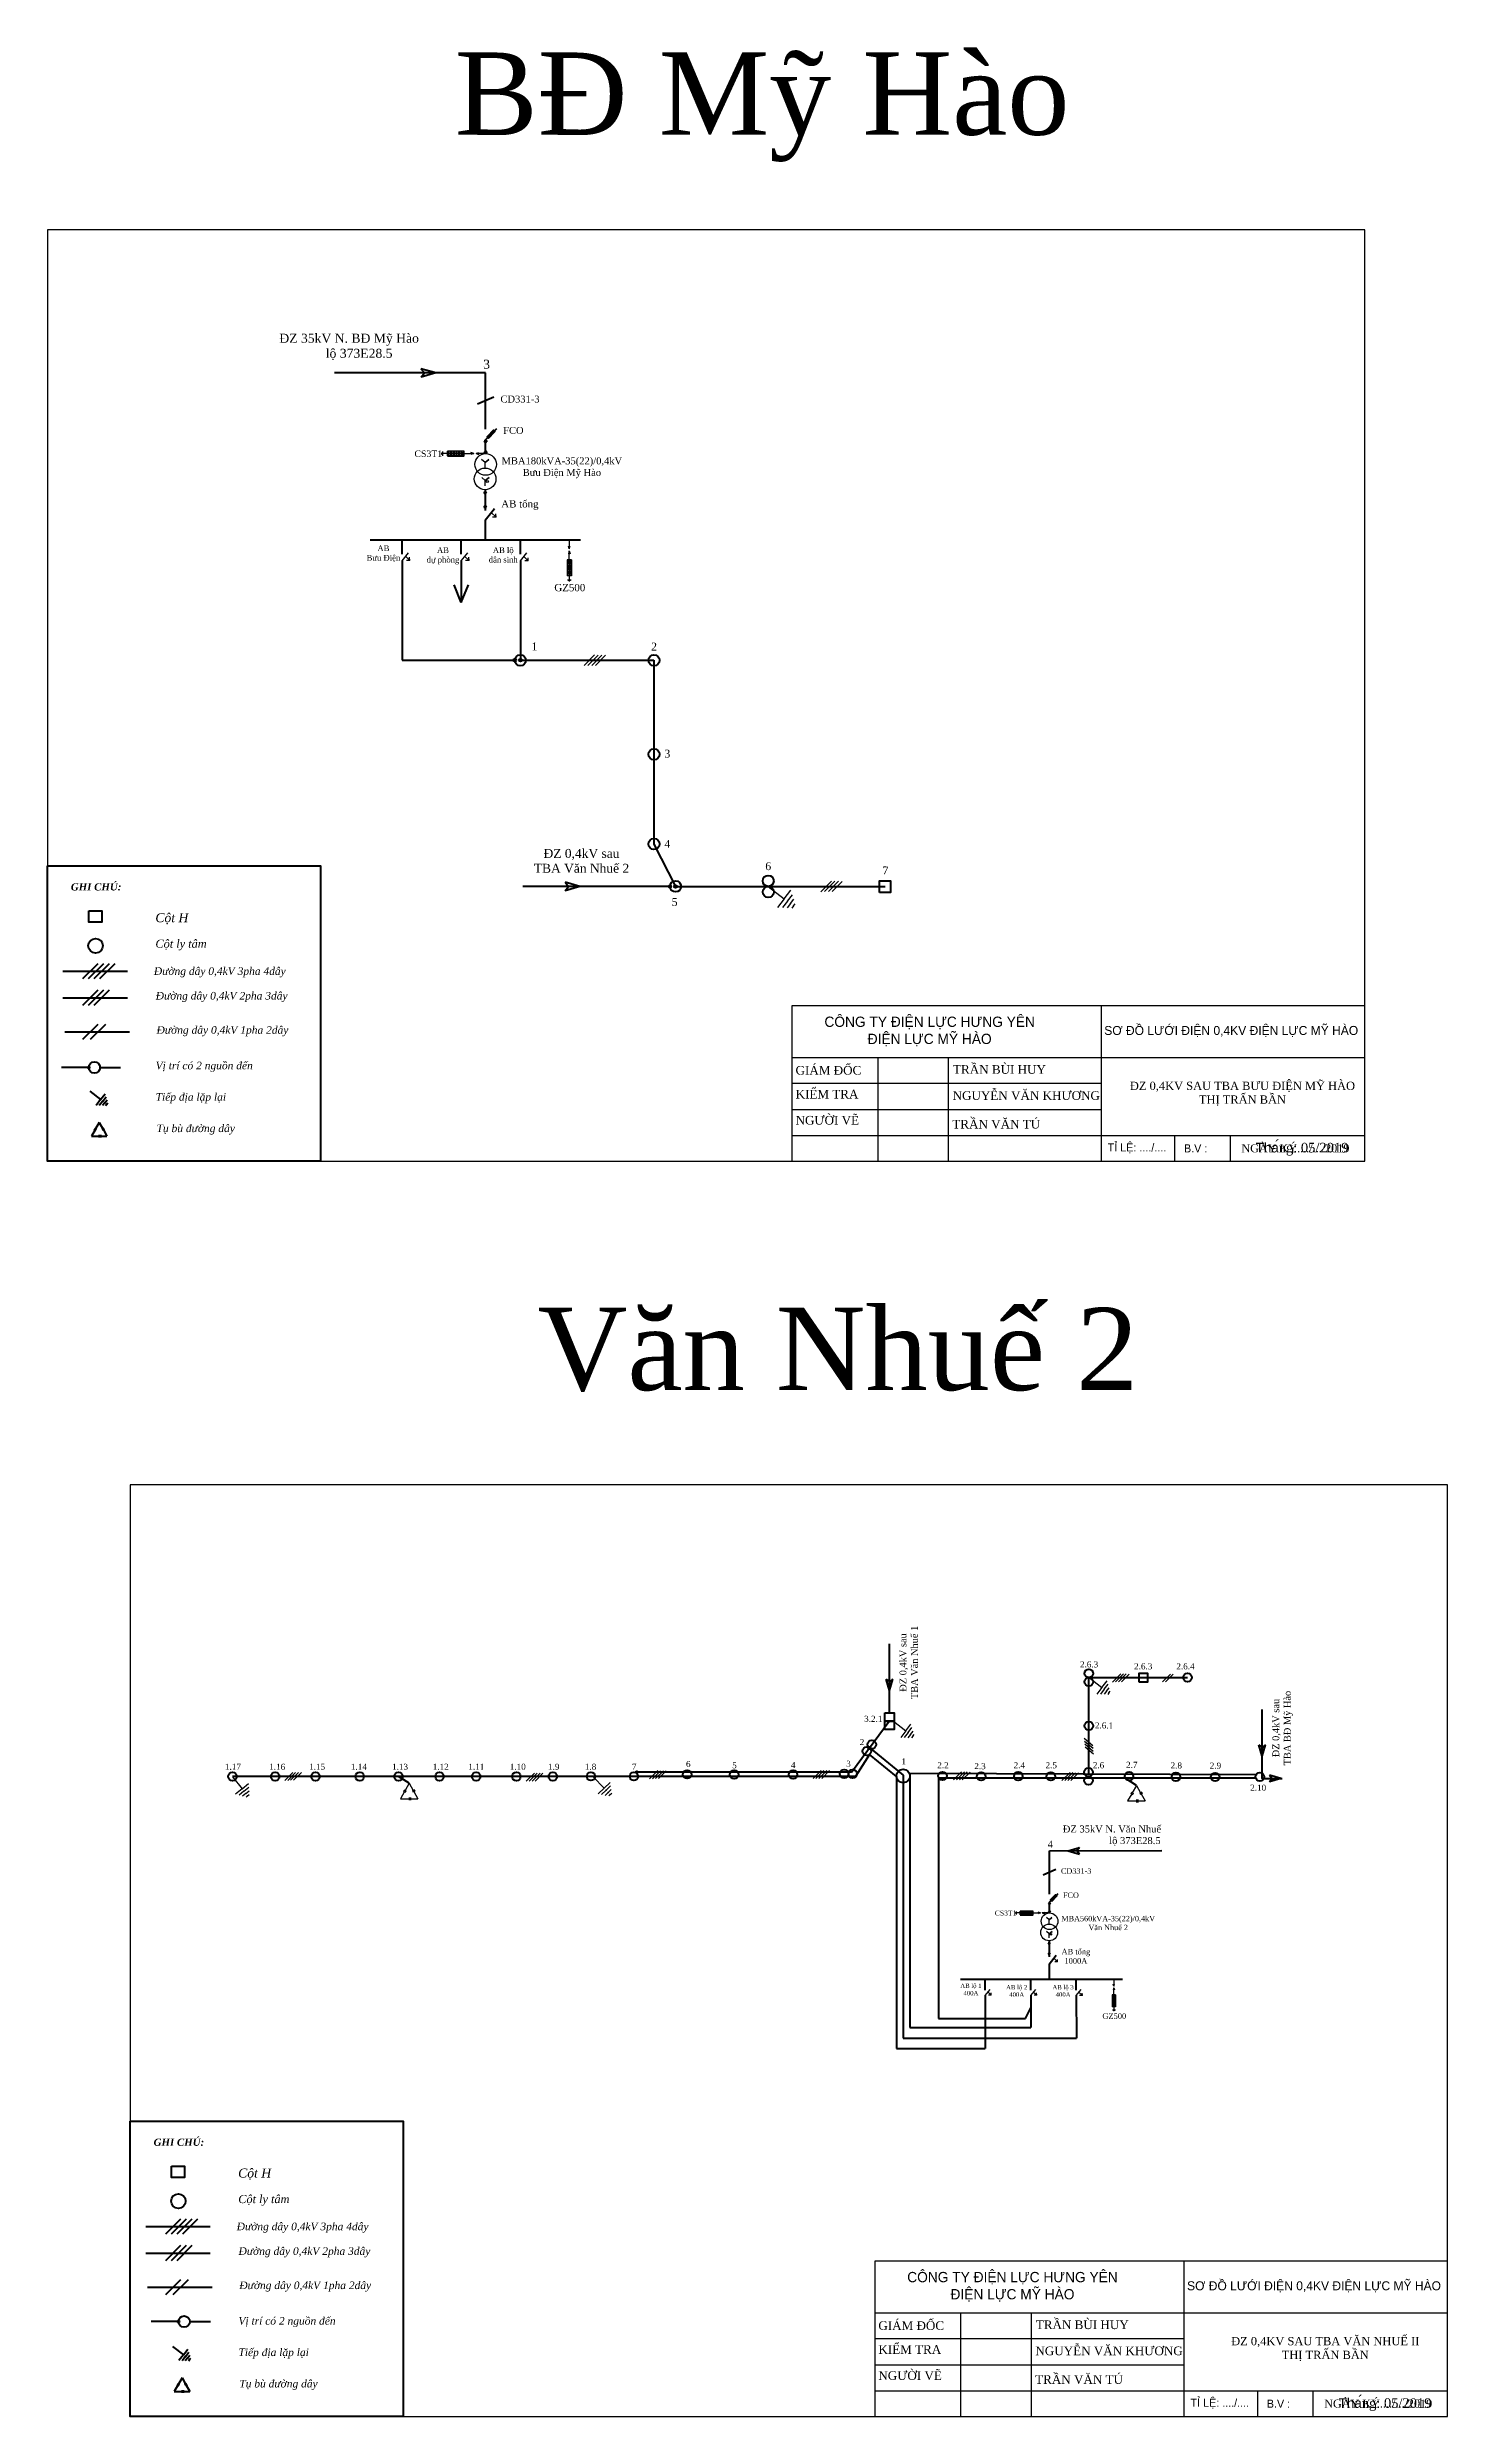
# Model space of a CAD drawing. Extents: x -2498 to 13808, y -1476 to 9052.
# Drawn here: x 4214 to 4725, y 3068 to 3931 of the extents above; entities that cross this region are included whole.
import ezdxf

# ---------------------------------------------------------------- set-up
doc = ezdxf.new("R2010")
doc.units = 0
doc.header["$LTSCALE"] = 0.08
doc.header["$MEASUREMENT"] = 0
doc.layers.get('0').update_dxf_attribs({"linetype": 'CONTINUOUS', "lineweight": 40})
doc.layers.add('Duong manh', color=8, linetype='CONTINUOUS')
doc.layers.add('khung', color=3, linetype='CONTINUOUS', lineweight=18)
doc.layers.add('NET DAM', color=6, linetype='CONTINUOUS', lineweight=25)
doc.styles.add('anh chinh', font='VNARIAL.TTF', dxfattribs={"height": 2.5})
doc.styles.add('anh thong', font='times.ttf', dxfattribs={"height": 0.5})
doc.styles.get("Standard").update_dxf_attribs({"font": 'VHTEKN.TTF', "height": 2.5})

# ---------------------------------------------------------------- blocks, each defined once
blk = doc.blocks.new('khung')
at = {"layer": 'khung', "color": 5, "lineweight": -3, "ltscale": 4}
for p, q in [((630143, 2296299), (632881, 2296299)), ((630143, 2295554), (630143, 2296299)), ((631620, 2296299), (631620, 2295554)), ((630143, 2296051), (631457, 2296051)), ((630143, 2296051), (632881, 2296051)), ((630552, 2296051), (630552, 2295554)), ((630889, 2296051), (630889, 2295554)), ((630143, 2295927), (631620, 2295927)), ((630143, 2295802), (631620, 2295802)), ((630143, 2295678), (631512, 2295678)), ((630143, 2295678), (632881, 2295678)), ((631973, 2295554), (631973, 2295678)), ((632238, 2295554), (632238, 2295678))]:
    blk.add_line(p, q, dxfattribs=at)
blk.add_lwpolyline([(632881, 2300009), (626581, 2300009), (626581, 2295554), (632881, 2295554), (632881, 2300009)], dxfattribs=at)
at = {"layer": 'Duong manh', "color": 0, "lineweight": -3, "ltscale": 4}
for s, insert, char_height, width, attachment_point in [('{\\f.VnAvantH|b0|i0|c0|p34;C¤NG TY §IÖN LùC H¦NG Y£N\\P®iÖn lùc mü hµo}', (630800, 2296175), 49.14, 1314.33, 5), ('{\\f.VnAvantH|b0|i0|c0|p34;s¬ ®å l\xadíi ®iÖn 0,4kv ®iÖn lùc mü hµo}', (632242, 2296175), 43.05, 1423.67, 5), ('{\\fTimes New Roman|b0|i0|c0|p18; GIÁM ĐỐC}', (630143, 2295989), 41.37, 409.06, 4), ('{\\fTimes New Roman|b0|i0|c0|p18; TRẦN BÙI HUY}', (630896, 2295993), 41.37, 536.86, 4), ('{\\f.VnAvantH|b0|i0|c0|p34; \\fTimes New Roman|b0|i0|c0|p18; KIỂM TRA}', (630128, 2295875), 41.37, 409.06, 4), ('{\\fTimes New Roman|b0|i0|c0|p18; NGUYỄN VĂN KHƯƠNG}', (630894, 2295868), 41.37, 717.25, 4), ('{\\fTimes New Roman|b0|i0|c0|p18; NGƯỜI VẼ}', (630143, 2295750), 41.37, 409.06, 4), ('{\\f.VnAvantH|b0|i0|c0|p34; \\fTimes New Roman|b0|i0|c0|p18;TRẦN VĂN TÚ}', (630893, 2295731), 41.37, 536.86, 4), ('{\\f.VnAvantH|b0|i0|c0|p34; tØ lÖ: ..../....}', (631637, 2295616), 38.48, 301.49, 4), ('{\\f.VnAvantH|b0|i0|c0|p34;b.v :}', (632072, 2295616), 38.48, 424.34, 5), ('{\\fTimes New Roman|b0|i0|c0|p18;NGÀY KÝ..../.../2019}', (632549, 2295616), 38.48, 820.67, 5)]:
    blk.add_mtext(s, dxfattribs=dict(at, insert=insert, char_height=char_height, width=width, attachment_point=attachment_point))

msp = doc.modelspace()

# ---------------------------------------------------------------- hatches: boundary and pattern name
at = {"linetype": 'Continuous', "ltscale": 8}
for points in [[(4385.26, 3707.88, 1), (4384.25, 3707.88, 1)], [(4387.36, 3707.88, 1), (4386.35, 3707.88, 1)], [(4441.81, 3625.43, 1), (4440.8, 3625.43, 1)], [(4443.83, 3625.43, 1), (4442.82, 3625.43, 1)], [(4229.78, 3559.48, 1), (4229.1, 3559.48, 1)], [(4233.91, 3559.48, 1), (4233.23, 3559.48, 1)], [(4521.69, 3324.27, 1), (4520.91, 3324.27, 1)], [(4521.56, 3321.26, 1), (4520.78, 3321.26, 1)], [(4514.33, 3311.44, 1), (4513.55, 3311.44, 1)], [(4429.58, 3302.66, 1), (4428.8, 3302.66, 1)], [(4655.35, 3300.39, 1), (4654.57, 3300.39, 1)], [(4655.41, 3301.72, 1), (4654.63, 3301.72, 1)], [(4657.57, 3300.36, 1), (4656.8, 3300.36, 1)], [(4262.49, 3102.44, 1), (4261.8, 3102.44, 1)], [(4266.62, 3102.44, 1), (4265.94, 3102.44, 1)]]:
    msp.add_hatch(color=256, dxfattribs=at).paths.add_polyline_path(points)

# ---------------------------------------------------------------- linework, layer by layer
at = {"color": 0, "linetype": 'Continuous', "lineweight": 40, "ltscale": 8}
for p, q in [((4374.12, 3812.55), (4319.03, 3812.55)), ((4355.92, 3812.55), (4350.55, 3814.1)), ((4350.55, 3814.1), (4351.82, 3812.54)), ((4355.92, 3812.55), (4350.56, 3810.97)), ((4350.56, 3810.97), (4351.82, 3812.54)), ((4377.13, 3803.75), (4371.1, 3801.13)), ((4360.15, 3782.32), (4366.29, 3782.32)), ((4373.6, 3787.77), (4374.63, 3787.77)), ((4373.6, 3787.77), (4374.12, 3787.14)), ((4373.6, 3783.48), (4374.12, 3784.12)), ((4373.6, 3783.48), (4374.63, 3783.48)), ((4374.63, 3787.77), (4374.12, 3787.14)), ((4374.63, 3783.48), (4374.12, 3784.12)), ((4373.41, 3769.08), (4374.44, 3769.08)), ((4373.41, 3769.08), (4373.92, 3768.45)), ((4374.44, 3769.08), (4373.92, 3768.45)), ((4373.41, 3763.65), (4373.92, 3764.28)), ((4373.41, 3763.65), (4374.44, 3763.65)), ((4374.44, 3763.65), (4373.92, 3764.28)), ((4373.92, 3758.89), (4373.92, 3751.73)), ((4343.66, 3744.08), (4343.66, 3707.85)), ((4405.39, 3738.66), (4405.39, 3744.41)), ((4365.24, 3728.86), (4362.64, 3735.32)), ((4365.24, 3728.86), (4367.82, 3735.33)), ((4343.66, 3707.85), (4384.73, 3707.85)), ((4386.83, 3707.85), (4435.46, 3707.85)), ((4435.46, 3707.85), (4435.46, 3640.88)), ((4435.46, 3640.88), (4443.33, 3625.43)), ((4408.44, 3625.43), (4403.07, 3626.97)), ((4403.07, 3626.97), (4404.35, 3625.41)), ((4441.31, 3625.43), (4387.72, 3625.43)), ((4408.44, 3625.43), (4403.08, 3623.85)), ((4403.08, 3623.85), (4404.35, 3625.41)), ((4443.33, 3625.43), (4519.75, 3625.43)), ((4233.57, 3559.45), (4241.07, 3559.45)), ((4521.3, 3324.27), (4521.3, 3349.36)), ((4521.3, 3324.27), (4521.3, 3344.26)), ((4521.3, 3332.41), (4520.08, 3336.53)), ((4520.08, 3336.53), (4521.29, 3335.56)), ((4522.48, 3336.54), (4521.29, 3335.56)), ((4521.3, 3332.41), (4522.48, 3336.54)), ((4657.18, 3300.36), (4657.18, 3325.45)), ((4507.45, 3302.65), (4521.17, 3321.26)), ((4514.04, 3309.09), (4508.97, 3301.1)), ((4523.84, 3301.11), (4514.04, 3309.09)), ((4514.22, 3311.33), (4526.28, 3301.51)), ((4657.18, 3308.5), (4655.97, 3312.62)), ((4655.97, 3312.62), (4657.17, 3311.65)), ((4658.37, 3312.63), (4657.17, 3311.65)), ((4657.18, 3308.5), (4658.37, 3312.63)), ((4346.23, 3298.57), (4342.4, 3301.09)), ((4507.45, 3302.65), (4429.19, 3302.66)), ((4523.84, 3301.11), (4523.84, 3201.99)), ((4526.28, 3301.51), (4526.28, 3205.74)), ((4528.67, 3302.11), (4528.67, 3209.55)), ((4539.2, 3300.48), (4539.2, 3212.89)), ((4611.3, 3297.77), (4607.26, 3300.42)), ((4657.18, 3300.36), (4664.39, 3300.36)), ((4663.97, 3300.36), (4659.83, 3301.55)), ((4659.83, 3301.55), (4660.82, 3300.35)), ((4663.97, 3300.36), (4659.84, 3299.15)), ((4659.84, 3299.15), (4660.82, 3300.35)), ((4586.39, 3273.96), (4590.51, 3275.17)), ((4586.39, 3273.96), (4590.52, 3272.77)), ((4590.51, 3275.17), (4589.54, 3273.97)), ((4590.52, 3272.77), (4589.54, 3273.97)), ((4581.96, 3267.16), (4577.32, 3265.15)), ((4568.9, 3250.68), (4573.63, 3250.68)), ((4579.25, 3254.87), (4580.04, 3254.87)), ((4579.25, 3254.87), (4579.64, 3254.38)), ((4579.25, 3251.57), (4579.64, 3252.05)), ((4579.25, 3251.57), (4580.04, 3251.57)), ((4580.04, 3254.87), (4579.64, 3254.38)), ((4580.04, 3251.57), (4579.64, 3252.05)), ((4579.1, 3240.49), (4579.89, 3240.49)), ((4579.1, 3240.49), (4579.5, 3240.01)), ((4579.89, 3240.49), (4579.5, 3240.01)), ((4579.1, 3236.31), (4579.5, 3236.8)), ((4579.1, 3236.31), (4579.89, 3236.31)), ((4579.89, 3236.31), (4579.5, 3236.8)), ((4579.5, 3232.65), (4579.5, 3227.14)), ((4603.7, 3217.09), (4603.7, 3221.51)), ((4539.2, 3212.89), (4570.87, 3212.89)), ((4570.87, 3212.89), (4572.82, 3216.7)), ((4526.28, 3205.74), (4589.41, 3205.74)), ((4528.67, 3209.55), (4572.82, 3209.55)), ((4523.84, 3201.99), (4556.23, 3201.99)), ((4266.28, 3102.4), (4273.78, 3102.4))]:
    msp.add_line(p, q, dxfattribs=at)
at = {"color": 0, "lineweight": 40}
for p, q in [((4374.12, 3792.11), (4374.12, 3812.55)), ((4374.12, 3788.22), (4378.14, 3792.37)), ((4374.12, 3783.16), (4374.12, 3788.22)), ((4373.92, 3769.98), (4373.92, 3762.39)), ((4373.92, 3758.89), (4377.3, 3763.21)), ((4331.98, 3751.73), (4408.63, 3751.73)), ((4343.67, 3746.52), (4343.66, 3751.73)), ((4365.23, 3746.52), (4365.23, 3751.73)), ((4386.8, 3746.52), (4386.8, 3751.73)), ((4365.23, 3744.08), (4365.24, 3728.86)), ((4386.79, 3744.08), (4386.83, 3707.85)), ((4449.23, 3301.1), (4281.85, 3301.08)), ((4508.97, 3301.1), (4449.23, 3301.1)), ((4655.02, 3301.72), (4528.67, 3302.11)), ((4654.96, 3300.39), (4539.2, 3300.48)), ((4579.64, 3273.93), (4620.53, 3274.08)), ((4579.64, 3258.21), (4579.64, 3273.93)), ((4579.64, 3255.21), (4582.74, 3258.41)), ((4579.64, 3251.32), (4579.64, 3255.21)), ((4579.5, 3241.18), (4579.5, 3235.34)), ((4579.5, 3232.65), (4582.09, 3235.97)), ((4547.23, 3227.14), (4606.19, 3227.14)), ((4556.21, 3221.25), (4556.23, 3201.99)), ((4556.22, 3223.13), (4556.22, 3227.14)), ((4572.8, 3221.25), (4572.82, 3209.55)), ((4572.81, 3223.13), (4572.81, 3227.14)), ((4589.39, 3221.25), (4589.41, 3205.74)), ((4589.4, 3223.13), (4589.4, 3227.14))]:
    msp.add_line(p, q, dxfattribs=at)
at = {"lineweight": 30}
for p, q in [((4358.09, 3782.99), (4358.09, 3783.34)), ((4358.28, 3782.75), (4358.28, 3783.57)), ((4358.47, 3782.41), (4358.47, 3783.91)), ((4360.15, 3783.16), (4358.49, 3783.16)), ((4366.29, 3784), (4360.15, 3784)), ((4360.15, 3782.32), (4360.15, 3784)), ((4366.29, 3783.16), (4360.15, 3783.16)), ((4360.71, 3782.32), (4360.71, 3784)), ((4361.26, 3782.32), (4361.26, 3784)), ((4361.82, 3782.32), (4361.82, 3784)), ((4362.38, 3782.32), (4362.38, 3784)), ((4362.94, 3782.32), (4362.94, 3784)), ((4363.5, 3782.32), (4363.5, 3784)), ((4364.06, 3782.32), (4364.06, 3784)), ((4364.62, 3782.32), (4364.62, 3784)), ((4366.29, 3782.32), (4365.18, 3784)), ((4365.18, 3782.32), (4366.29, 3784)), ((4365.18, 3782.32), (4365.18, 3784)), ((4366.29, 3782.32), (4366.29, 3784)), ((4366.29, 3783.16), (4369.81, 3783.16)), ((4369.81, 3783.16), (4368.72, 3783.53)), ((4369.81, 3783.16), (4368.72, 3782.8)), ((4370.6, 3783.16), (4371.69, 3783.53)), ((4374.12, 3783.16), (4370.6, 3783.16)), ((4370.6, 3783.16), (4371.69, 3782.8)), ((4376.12, 3761.71), (4377.9, 3760.01)), ((4377.9, 3760.01), (4376.61, 3760.02)), ((4377.9, 3760.01), (4377.81, 3761.16)), ((4404.61, 3748.44), (4404.27, 3749.46)), ((4404.61, 3747.7), (4404.27, 3746.68)), ((4404.61, 3751.73), (4404.61, 3748.44)), ((4404.61, 3748.44), (4404.95, 3749.46)), ((4404.61, 3744.41), (4404.61, 3747.7)), ((4404.61, 3747.7), (4404.95, 3746.68)), ((4344.97, 3745.68), (4346.5, 3744.22)), ((4346.5, 3744.22), (4345.21, 3744.24)), ((4346.5, 3744.22), (4346.41, 3745.37)), ((4366.53, 3745.68), (4368.07, 3744.22)), ((4368.07, 3744.22), (4366.78, 3744.24)), ((4368.07, 3744.22), (4367.98, 3745.37)), ((4388.13, 3745.53), (4389.66, 3744.07)), ((4389.66, 3744.07), (4388.37, 3744.08)), ((4389.66, 3744.07), (4389.57, 3745.21)), ((4403.83, 3744.41), (4403.83, 3738.66)), ((4405.39, 3744.41), (4403.83, 3743.36)), ((4405.39, 3743.36), (4403.83, 3744.41)), ((4405.39, 3744.41), (4403.83, 3744.41)), ((4405.39, 3743.36), (4403.83, 3743.36)), ((4405.39, 3742.84), (4403.83, 3742.84)), ((4405.39, 3742.32), (4403.83, 3742.32)), ((4405.39, 3741.8), (4403.83, 3741.8)), ((4405.39, 3741.27), (4403.83, 3741.27)), ((4405.39, 3740.75), (4403.83, 3740.75)), ((4405.39, 3740.23), (4403.83, 3740.23)), ((4405.39, 3739.7), (4403.83, 3739.7)), ((4405.39, 3739.18), (4403.83, 3739.18)), ((4405.39, 3738.66), (4403.83, 3738.66)), ((4404.61, 3744.41), (4404.61, 3738.66)), ((4404.61, 3738.66), (4404.61, 3737.11)), ((4405.31, 3737.09), (4403.91, 3737.09)), ((4404.99, 3736.91), (4404.23, 3736.91)), ((4404.77, 3736.73), (4404.45, 3736.73)), ((4567.31, 3251.19), (4567.31, 3251.45)), ((4567.46, 3251.01), (4567.46, 3251.63)), ((4567.61, 3250.74), (4567.61, 3251.9)), ((4568.9, 3251.32), (4567.62, 3251.32)), ((4573.63, 3251.97), (4568.9, 3251.97)), ((4568.9, 3250.68), (4568.9, 3251.97)), ((4573.63, 3251.32), (4568.9, 3251.32)), ((4569.33, 3250.68), (4569.33, 3251.97)), ((4569.76, 3250.68), (4569.76, 3251.97)), ((4570.19, 3250.68), (4570.19, 3251.97)), ((4570.62, 3250.68), (4570.62, 3251.97)), ((4571.05, 3250.68), (4571.05, 3251.97)), ((4571.48, 3250.68), (4571.48, 3251.97)), ((4571.91, 3250.68), (4571.91, 3251.97)), ((4572.34, 3250.68), (4572.34, 3251.97)), ((4573.63, 3250.68), (4572.77, 3251.97)), ((4572.77, 3250.68), (4573.63, 3251.97)), ((4572.77, 3250.68), (4572.77, 3251.97)), ((4573.63, 3250.68), (4573.63, 3251.97)), ((4573.63, 3251.32), (4576.33, 3251.32)), ((4576.33, 3251.32), (4575.5, 3251.6)), ((4576.33, 3251.32), (4575.5, 3251.04)), ((4576.94, 3251.32), (4577.77, 3251.6)), ((4579.64, 3251.32), (4576.94, 3251.32)), ((4576.94, 3251.32), (4577.77, 3251.04)), ((4581.18, 3234.82), (4582.56, 3233.51)), ((4582.56, 3233.51), (4581.56, 3233.52)), ((4582.56, 3233.51), (4582.48, 3234.39)), ((4557.22, 3222.49), (4558.4, 3221.37)), ((4558.4, 3221.37), (4557.41, 3221.38)), ((4558.4, 3221.37), (4558.33, 3222.25)), ((4573.81, 3222.49), (4574.99, 3221.37)), ((4574.99, 3221.37), (4574, 3221.38)), ((4574.99, 3221.37), (4574.92, 3222.25)), ((4590.42, 3222.37), (4591.6, 3221.25)), ((4591.6, 3221.25), (4590.61, 3221.26)), ((4591.6, 3221.25), (4591.53, 3222.13)), ((4602.5, 3221.51), (4602.5, 3217.09)), ((4603.7, 3221.51), (4602.5, 3220.71)), ((4603.7, 3220.71), (4602.5, 3221.51)), ((4603.7, 3221.51), (4602.5, 3221.51)), ((4603.7, 3220.71), (4602.5, 3220.71)), ((4603.1, 3224.61), (4602.84, 3225.4)), ((4603.1, 3224.04), (4602.84, 3223.26)), ((4603.1, 3227.14), (4603.1, 3224.61)), ((4603.1, 3224.61), (4603.36, 3225.4)), ((4603.1, 3221.51), (4603.1, 3224.04)), ((4603.1, 3224.04), (4603.36, 3223.26)), ((4603.1, 3221.51), (4603.1, 3217.09)), ((4603.7, 3220.31), (4602.5, 3220.31)), ((4603.7, 3219.9), (4602.5, 3219.9)), ((4603.7, 3219.5), (4602.5, 3219.5)), ((4603.7, 3219.1), (4602.5, 3219.1)), ((4603.7, 3218.7), (4602.5, 3218.7)), ((4603.7, 3218.29), (4602.5, 3218.29)), ((4603.7, 3217.89), (4602.5, 3217.89)), ((4603.7, 3217.49), (4602.5, 3217.49)), ((4603.7, 3217.09), (4602.5, 3217.09)), ((4603.64, 3215.88), (4602.56, 3215.88)), ((4603.39, 3215.74), (4602.81, 3215.74)), ((4603.23, 3215.6), (4602.98, 3215.6)), ((4603.1, 3217.09), (4603.1, 3215.89))]:
    msp.add_line(p, q, dxfattribs=at)
at = {"color": 0, "lineweight": 30}
for p, q in [((4373.88, 3779.93), (4372.6, 3781.04)), ((4373.99, 3773.33), (4372.71, 3774.44)), ((4373.88, 3779.93), (4375.25, 3781.04)), ((4375.25, 3781.04), (4373.88, 3779.93)), ((4373.88, 3778.04), (4373.88, 3779.93)), ((4373.99, 3773.33), (4375.37, 3774.44)), ((4375.37, 3774.44), (4373.99, 3773.33)), ((4373.99, 3771.44), (4373.99, 3773.33)), ((4343.66, 3744.08), (4346.01, 3746.96)), ((4365.23, 3744.08), (4367.57, 3746.96)), ((4386.79, 3744.08), (4389.14, 3746.96)), ((4579.46, 3248.84), (4578.47, 3249.69)), ((4579.46, 3248.84), (4580.52, 3249.69)), ((4580.52, 3249.69), (4579.46, 3248.84)), ((4579.46, 3247.38), (4579.46, 3248.84)), ((4579.55, 3243.76), (4578.56, 3244.61)), ((4579.55, 3243.76), (4580.61, 3244.61)), ((4580.61, 3244.61), (4579.55, 3243.76)), ((4579.55, 3242.31), (4579.55, 3243.76)), ((4556.21, 3221.25), (4558.02, 3223.48)), ((4572.8, 3221.25), (4574.61, 3223.48)), ((4589.39, 3221.25), (4591.2, 3223.48))]:
    msp.add_line(p, q, dxfattribs=at)
at = {"lineweight": 25, "ltscale": 8}
for p, q in [((4413.83, 3709.77), (4409.98, 3705.92)), ((4415.14, 3709.73), (4411.37, 3705.96)), ((4416.48, 3709.71), (4412.77, 3706)), ((4417.83, 3709.66), (4414.17, 3706)), ((4500.11, 3627.35), (4496.26, 3623.5)), ((4501.42, 3627.31), (4497.65, 3623.54)), ((4502.76, 3627.3), (4499.05, 3623.58)), ((4504.11, 3627.24), (4500.45, 3623.58)), ((4477.13, 3625.43), (4482.97, 3620.91)), ((4482.97, 3620.91), (4480.54, 3617.78)), ((4484.08, 3620.05), (4482.26, 3617.7)), ((4482.97, 3620.91), (4485.39, 3624.04)), ((4485.19, 3619.19), (4483.99, 3617.62)), ((4484.08, 3620.05), (4485.9, 3622.4)), ((4485.19, 3619.19), (4486.4, 3620.74)), ((4486.3, 3618.33), (4485.69, 3617.55)), ((4486.3, 3618.33), (4486.9, 3619.11)), ((4594.25, 3337.01), (4598.74, 3333.53)), ((4598.74, 3333.53), (4596.88, 3331.12)), ((4599.59, 3332.87), (4598.19, 3331.07)), ((4598.74, 3333.53), (4600.6, 3335.94)), ((4599.59, 3332.87), (4600.99, 3334.68)), ((4600.45, 3332.21), (4601.38, 3333.41)), ((4605.56, 3338.45), (4602.6, 3335.49)), ((4606.58, 3338.42), (4603.68, 3335.52)), ((4607.61, 3338.41), (4604.75, 3335.55)), ((4608.64, 3338.37), (4605.83, 3335.55)), ((4623.67, 3338.37), (4620.81, 3335.51)), ((4624.7, 3338.33), (4621.89, 3335.51)), ((4600.45, 3332.21), (4599.52, 3331.01)), ((4601.3, 3331.55), (4600.83, 3330.95)), ((4601.3, 3331.55), (4601.77, 3332.15)), ((4522.76, 3321.19), (4527.25, 3317.71)), ((4527.25, 3317.71), (4525.38, 3315.3)), ((4528.1, 3317.05), (4526.7, 3315.24)), ((4527.25, 3317.71), (4529.11, 3320.12)), ((4528.95, 3316.39), (4528.03, 3315.18)), ((4528.1, 3317.05), (4529.5, 3318.86)), ((4528.95, 3316.39), (4529.89, 3317.58)), ((4529.81, 3315.73), (4529.34, 3315.13)), ((4529.81, 3315.73), (4530.27, 3316.33)), ((4595.43, 3312.26), (4592.21, 3314.93)), ((4595.5, 3311.25), (4592.34, 3313.87)), ((4595.58, 3310.22), (4592.47, 3312.8)), ((4595.64, 3309.19), (4592.57, 3311.73)), ((4281.79, 3300.99), (4285.35, 3296.56)), ((4285.35, 3296.56), (4287.72, 3298.47)), ((4303.86, 3302.56), (4300.89, 3299.6)), ((4304.87, 3302.53), (4301.97, 3299.63)), ((4305.9, 3302.52), (4303.04, 3299.66)), ((4306.94, 3302.48), (4304.12, 3299.66)), ((4346.23, 3298.57), (4344.73, 3295.93)), ((4346.23, 3298.57), (4347.73, 3295.93)), ((4391.91, 3302.29), (4388.94, 3299.33)), ((4392.92, 3302.26), (4390.02, 3299.36)), ((4393.95, 3302.25), (4391.09, 3299.39)), ((4394.98, 3302.21), (4392.17, 3299.39)), ((4413.31, 3300.88), (4417.26, 3296.8)), ((4417.26, 3296.8), (4419.45, 3298.92)), ((4436.84, 3303.19), (4433.87, 3300.23)), ((4437.85, 3303.16), (4434.95, 3300.26)), ((4438.88, 3303.14), (4436.02, 3300.29)), ((4439.91, 3303.1), (4437.1, 3300.29)), ((4496.39, 3303.28), (4493.43, 3300.32)), ((4497.4, 3303.25), (4494.5, 3300.35)), ((4498.43, 3303.24), (4495.58, 3300.38)), ((4499.47, 3303.2), (4496.65, 3300.38)), ((4547.59, 3302.75), (4544.63, 3299.79)), ((4548.6, 3302.72), (4545.7, 3299.82)), ((4549.64, 3302.7), (4546.78, 3299.85)), ((4550.67, 3302.66), (4547.85, 3299.85)), ((4587.1, 3302.5), (4584.14, 3299.54)), ((4588.11, 3302.47), (4585.21, 3299.57)), ((4589.14, 3302.45), (4586.29, 3299.6)), ((4590.18, 3302.41), (4587.36, 3299.6)), ((4285.35, 3296.56), (4282.97, 3294.66)), ((4286.02, 3295.72), (4284.24, 3294.29)), ((4286.7, 3294.88), (4285.52, 3293.92)), ((4286.02, 3295.72), (4287.8, 3297.15)), ((4286.7, 3294.88), (4287.89, 3295.82)), ((4287.37, 3294.04), (4286.78, 3293.56)), ((4287.37, 3294.04), (4287.97, 3294.51)), ((4344.53, 3295.57), (4343.04, 3292.94)), ((4343.04, 3292.94), (4346.17, 3292.94)), ((4344.06, 3295.81), (4344.96, 3295.35)), ((4344.26, 3296.17), (4345.16, 3295.7)), ((4346.17, 3292.94), (4346.22, 3292.94)), ((4346.22, 3293.45), (4346.22, 3292.43)), ((4346.7, 3293.45), (4346.7, 3292.43)), ((4346.7, 3292.94), (4349.43, 3292.94)), ((4348.2, 3296.17), (4347.3, 3295.7)), ((4348.4, 3295.81), (4347.51, 3295.35)), ((4347.94, 3295.57), (4349.43, 3292.94)), ((4417.26, 3296.8), (4415.08, 3294.68)), ((4418.02, 3296.03), (4416.37, 3294.44)), ((4418.77, 3295.25), (4417.68, 3294.19)), ((4418.02, 3296.03), (4419.65, 3297.62)), ((4418.77, 3295.25), (4419.86, 3296.3)), ((4419.52, 3294.48), (4418.97, 3293.95)), ((4419.52, 3294.48), (4420.06, 3295.01)), ((4609.6, 3294.77), (4608.1, 3292.14)), ((4608.1, 3292.14), (4611.23, 3292.14)), ((4609.13, 3295.01), (4610.02, 3294.55)), ((4609.33, 3295.37), (4610.23, 3294.91)), ((4611.3, 3297.77), (4609.8, 3295.13)), ((4611.23, 3292.14), (4611.29, 3292.14)), ((4611.29, 3292.65), (4611.29, 3291.63)), ((4611.3, 3297.77), (4612.8, 3295.13)), ((4611.77, 3292.65), (4611.77, 3291.63)), ((4611.77, 3292.14), (4614.5, 3292.14)), ((4613.27, 3295.37), (4612.37, 3294.91)), ((4613.47, 3295.01), (4612.57, 3294.55)), ((4613, 3294.77), (4614.5, 3292.14))]:
    msp.add_line(p, q, dxfattribs=at)
at = {"linetype": 'Continuous', "ltscale": 8}
for p, q in [((4220.06, 3594.55), (4243.58, 3594.55)), ((4232.74, 3597.27), (4227.2, 3591.73)), ((4234.81, 3597.27), (4229.28, 3591.73)), ((4236.89, 3597.27), (4231.36, 3591.73)), ((4238.97, 3597.27), (4233.43, 3591.73)), ((4220.06, 3584.86), (4243.58, 3584.86)), ((4232.74, 3587.58), (4227.2, 3582.05)), ((4234.81, 3587.58), (4229.28, 3582.05)), ((4236.89, 3587.58), (4231.36, 3582.05)), ((4232.74, 3575.13), (4227.2, 3569.59)), ((4235.51, 3575.13), (4229.97, 3569.59)), ((4220.75, 3572.41), (4244.28, 3572.41)), ((4229.44, 3559.48), (4219.55, 3559.48)), ((4229.83, 3550.83), (4233.78, 3547.77)), ((4233.78, 3547.77), (4235.42, 3549.89)), ((4234.53, 3547.19), (4235.76, 3548.78)), ((4233.78, 3547.77), (4232.14, 3545.65)), ((4234.53, 3547.19), (4233.3, 3545.6)), ((4235.28, 3546.61), (4234.47, 3545.55)), ((4235.28, 3546.61), (4236.11, 3547.66)), ((4236.03, 3546.03), (4235.62, 3545.5)), ((4236.03, 3546.03), (4236.45, 3546.56)), ((4231.78, 3536.73), (4230.47, 3534.41)), ((4230.47, 3534.41), (4233.22, 3534.41)), ((4231.37, 3536.94), (4232.16, 3536.54)), ((4231.55, 3537.25), (4232.34, 3536.85)), ((4233.28, 3539.37), (4231.96, 3537.04)), ((4233.22, 3534.41), (4233.27, 3534.41)), ((4233.27, 3534.86), (4233.27, 3533.96)), ((4233.28, 3539.37), (4234.6, 3537.04)), ((4233.7, 3534.86), (4233.7, 3533.96)), ((4233.7, 3534.41), (4236.09, 3534.41)), ((4235.02, 3537.25), (4234.23, 3536.85)), ((4235.19, 3536.94), (4234.4, 3536.54)), ((4234.78, 3536.73), (4236.09, 3534.41)), ((4250.23, 3137.06), (4273.76, 3137.06)), ((4262.91, 3139.78), (4257.38, 3134.25)), ((4264.99, 3139.78), (4259.46, 3134.25)), ((4267.07, 3139.78), (4261.53, 3134.25)), ((4269.14, 3139.78), (4263.61, 3134.25)), ((4250.23, 3127.38), (4273.76, 3127.38)), ((4262.91, 3130.09), (4257.38, 3124.56)), ((4264.99, 3130.09), (4259.46, 3124.56)), ((4267.07, 3130.09), (4261.53, 3124.56)), ((4262.91, 3117.64), (4257.38, 3112.11)), ((4265.68, 3117.64), (4260.15, 3112.11)), ((4250.93, 3114.92), (4274.45, 3114.92)), ((4262.15, 3102.44), (4252.25, 3102.44)), ((4260.01, 3093.34), (4263.96, 3090.29)), ((4263.96, 3090.29), (4265.6, 3092.41)), ((4264.71, 3089.7), (4265.94, 3091.29)), ((4263.96, 3090.29), (4262.32, 3088.17)), ((4264.71, 3089.7), (4263.48, 3088.11)), ((4265.46, 3089.12), (4264.65, 3088.06)), ((4265.46, 3089.12), (4266.28, 3090.17)), ((4266.21, 3088.54), (4265.8, 3088.01)), ((4266.21, 3088.54), (4266.62, 3089.07)), ((4261.96, 3079.24), (4260.64, 3076.93)), ((4260.64, 3076.93), (4263.4, 3076.93)), ((4261.55, 3079.45), (4262.34, 3079.05)), ((4261.72, 3079.77), (4262.51, 3079.36)), ((4263.46, 3081.88), (4262.14, 3079.55)), ((4263.4, 3076.93), (4263.45, 3076.93)), ((4263.45, 3077.38), (4263.45, 3076.48)), ((4263.46, 3081.88), (4264.78, 3079.55)), ((4263.87, 3077.38), (4263.87, 3076.48)), ((4263.87, 3076.93), (4266.27, 3076.93)), ((4265.19, 3079.77), (4264.4, 3079.36)), ((4265.37, 3079.45), (4264.58, 3079.05)), ((4264.96, 3079.24), (4266.27, 3076.93))]:
    msp.add_line(p, q, dxfattribs=at)
at = {"color": 0, "lineweight": 40, "ltscale": 8}
for p, q in [((4593.96, 3301.89), (4593.96, 3337.1)), ((4593.96, 3337.1), (4629.9, 3337.1))]:
    msp.add_line(p, q, dxfattribs=at)
at = {"color": 0, "lineweight": 40}
for points in [[(4375.18, 3788.79), (4377.52, 3791.23), (4376.97, 3791.76), (4374.62, 3789.32)], [(4580.46, 3255.65), (4582.26, 3257.53), (4581.84, 3257.94), (4580.03, 3256.06)]]:
    msp.add_lwpolyline(points, close=True, dxfattribs=at)
at = {"color": 0, "linetype": 'Continuous', "lineweight": 40, "ltscale": 8}
for points in [[(4214.38, 3632.92), (4313.91, 3632.92), (4313.91, 3525.26), (4214.38, 3525.26)], [(4519.63, 3324.27), (4522.96, 3324.27), (4522.96, 3321.27), (4519.63, 3321.27)], [(4519.63, 3321.22), (4522.96, 3321.22), (4522.96, 3318.21), (4519.63, 3318.21)], [(4244.55, 3175.43), (4344.09, 3175.43), (4344.09, 3067.78), (4244.55, 3067.78)]]:
    msp.add_lwpolyline(points, close=True, dxfattribs=at)
at = {"color": 0, "lineweight": 40, "ltscale": 8}
for points in [[(4517.65, 3623.2), (4517.65, 3627.49), (4521.69, 3627.49), (4521.69, 3623.2)], [(4612.25, 3335.45), (4612.25, 3338.75), (4615.36, 3338.75), (4615.36, 3335.45)]]:
    msp.add_lwpolyline(points, close=True, dxfattribs=at)
at = {"linetype": 'Continuous', "ltscale": 8}
for points in [[(4229.49, 3616.55), (4234.18, 3616.55), (4234.18, 3612.41), (4229.49, 3612.41)], [(4259.67, 3159.06), (4264.36, 3159.06), (4264.36, 3154.92), (4259.67, 3154.92)]]:
    msp.add_lwpolyline(points, close=True, dxfattribs=at)
at = {"color": 0, "lineweight": 30}
for centre, radius in [((4374.12, 3779.22), 3.95), ((4373.92, 3773.93), 3.95), ((4374.72, 3773.01), 0.378), ((4579.5, 3244.22), 3.04), ((4579.64, 3248.29), 3.04), ((4580.11, 3243.51), 0.291)]:
    msp.add_circle(centre, radius, dxfattribs=at)
at = {"linetype": 'Continuous', "ltscale": 8}
for centre, radius in [((4384.76, 3707.88), 0.505), ((4386.86, 3707.88), 0.505), ((4441.31, 3625.43), 0.505), ((4443.33, 3625.43), 0.505), ((4231.95, 3603.81), 2.65), ((4229.44, 3559.48), 0.342), ((4231.51, 3559.45), 2.07), ((4513.94, 3311.44), 0.388), ((4429.19, 3302.66), 0.388), ((4262.13, 3146.32), 2.65), ((4262.15, 3102.44), 0.342), ((4264.21, 3102.4), 2.07)]:
    msp.add_circle(centre, radius, dxfattribs=at)
at = {"color": 0, "lineweight": 40, "ltscale": 8}
for centre, radius in [((4386.75, 3707.85), 2.02), ((4435.46, 3707.85), 2.02), ((4435.46, 3673.59), 2.02), ((4435.46, 3640.88), 2.02), ((4443.33, 3625.43), 2.02), ((4477.1, 3627.45), 2.02), ((4477.13, 3623.41), 2.02), ((4593.96, 3338.65), 1.56), ((4593.96, 3335.54), 1.56), ((4629.9, 3337.1), 1.56), ((4593.96, 3319.52), 1.56), ((4540.63, 3301.25), 1.56), ((4554.74, 3301.11), 1.56), ((4568.26, 3301.18), 1.56), ((4580.14, 3301.11), 1.56), ((4593.81, 3302.66), 1.56), ((4593.84, 3299.55), 1.56), ((4608.61, 3301.19), 1.56), ((4625.72, 3300.97), 1.56), ((4640.04, 3300.87), 1.56), ((4656.26, 3300.96), 1.56)]:
    msp.add_circle(centre, radius, dxfattribs=at)
at = {"color": 0, "linetype": 'Continuous', "lineweight": 40, "ltscale": 8}
for centre, radius in [((4513.06, 3310.29), 1.56), ((4514.89, 3312.74), 1.56), ((4281.85, 3301.08), 1.56), ((4297.4, 3301.08), 1.56), ((4312.09, 3301.09), 1.56), ((4328.2, 3301.09), 1.56), ((4342.37, 3301.09), 1.56), ((4357.34, 3301.09), 1.56), ((4370.68, 3301.09), 1.56), ((4385.3, 3301.09), 1.56), ((4398.57, 3301.09), 1.56), ((4412.51, 3301.1), 1.56), ((4428.17, 3301.1), 1.56), ((4447.58, 3301.84), 1.56), ((4464.72, 3301.75), 1.56), ((4486.15, 3301.75), 1.56), ((4504.76, 3302.03), 1.56), ((4507.88, 3302.03), 1.56), ((4526.28, 3301.21), 2.47)]:
    msp.add_circle(centre, radius, dxfattribs=at)
at = {"lineweight": 25, "ltscale": 8}
for p in [(4484.08, 3620.05), (4485.19, 3619.19), (4486.3, 3618.33), (4599.59, 3332.87), (4600.45, 3332.21), (4601.3, 3331.55), (4528.1, 3317.05), (4528.95, 3316.39), (4529.81, 3315.73), (4286.02, 3295.72), (4286.7, 3294.88), (4287.37, 3294.04), (4418.02, 3296.03), (4418.77, 3295.25), (4419.52, 3294.48)]:
    msp.add_point(p, dxfattribs=at)
at = {"linetype": 'Continuous', "ltscale": 8}
for p in [(4234.53, 3547.19), (4235.28, 3546.61), (4236.03, 3546.03), (4264.71, 3089.7), (4265.46, 3089.12), (4266.21, 3088.54)]:
    msp.add_point(p, dxfattribs=at)

# ---------------------------------------------------------------- block references
at = {"layer": 'NET DAM', "color": 7, "xscale": 0.07621257600021636, "yscale": 0.07621257600021636, "zscale": 0.07621257600021636}
for p in [(-43538.94, -171424.84), (-43508.76, -171882.32)]:
    msp.add_blockref('khung', p, dxfattribs=at)

# ---------------------------------------------------------------- texts
at = {"color": 0, "linetype": 'Continuous', "lineweight": 30, "ltscale": 10}
for s, insert, char_height, width, attachment_point in [('{\\fTimes New Roman|b0|i0|c0|p18;BĐ Mỹ Hào}', (4362.88, 3929.35), 30, 245.675, 1), ('\\pi28.6;{\\fTimes New Roman|b0|i0|c238|p18;Đ\\fTimes New Roman|b0|i0|c0|p18;Z 0,4KV SAU TBA BƯU ĐIỆN MỸ HÀO \\PTHỊ TRẤN BẦN}', (4635.65, 3554.26), 3, 148.4749, 2), ('{\\fTimes New Roman|b0|i0|c0|p18;Văn Nhuế 2}', (4393.05, 3471.86), 30, 245.675, 1), ('\\pi28.6;{\\fTimes New Roman|b0|i0|c238|p18;Đ\\fTimes New Roman|b0|i0|c0|p18;Z 0,4KV SAU TBA VĂN NHUẾ II \\PTHỊ TRẤN BẦN}', (4665.83, 3096.78), 3, 148.4749, 2)]:
    msp.add_mtext(s, dxfattribs=dict(at, insert=insert, char_height=char_height, width=width, attachment_point=attachment_point))
at = {"color": 0, "lineweight": 30, "style": 'anh thong'}
for s, insert, char_height, width, attachment_point in [('\\pi71.29;{\\fTimes New Roman|b0|i0|c238|p18;Đ\\fTimes New Roman|b0|i0|c186|p18;Z }35kV N.{\\fTimes New Roman|b0|i0|c186|p18; }BĐ Mỹ Hào\\P\\pi88.21;lộ{\\fTimes New Roman|b0|i0|c186|p18; 373E28.5}', (4227.63, 3822.05), 3.2955, 150.3892, 4), ('3', (4373.21, 3817.37), 3.3, 3.3027, 1), ('CD331-3', (4379.51, 3804.31), 2.535, 51.4661, 1), ('FCO', (4380.49, 3792.89), 2.535, 51.4661, 1), ('CS3T1', (4348.16, 3784.31), 2.366, 54.869, 1), ('{\\fTimes New Roman|b0|i0|c186|p18; MBA}18{\\fTimes New Roman|b0|i0|c186|p18;0kVA-35}(22){\\fTimes New Roman|b0|i0|c186|p18;/0,4}kV\\P Bưu Điện Mỹ Hào', (4401.42, 3781.79), 2.535, 53.2751, 2), ('AB tổng ', (4386.59, 3766.16), 2.636, 15.9095, 2), ('AB \\PBưu Điện', (4336.86, 3749.7), 2.08, 33.453, 2), ('AB \\Pdự phòng', (4358.56, 3749.01), 2.08, 14.2904, 2), ('AB lộ \\Pdân sinh', (4380.53, 3749.01), 2.08, 33.453, 2), ('GZ500', (4399.15, 3735.64), 2.636, 85.5956, 1), ('ĐZ 0,4kV sau TBA Văn Nhuế 2', (4409.05, 3639.09), 3.25, 37.5276, 2), ('{\\fTimes New Roman|b0|i1|c0|p18;Cột H}', (4253.73, 3615.68), 3.2947, 57.2533, 1), ('{\\fTimes New Roman|b0|i1|c0|p18;Cột ly tâm}', (4253.76, 3606.04), 2.9665, 57.2533, 1), ('\\pi71.29;{\\fTimes New Roman|b0|i0|c238|p18;Đ\\fTimes New Roman|b0|i0|c186|p18;Z }35kV N.{\\fTimes New Roman|b0|i0|c186|p18; }Văn Nhuế \\P\\pi88.21;lộ{\\fTimes New Roman|b0|i0|c186|p18; 373E28.5}', (4513.18, 3283.2), 2.535, 110.5714, 1), ('4', (4578.95, 3277.63), 2.54, 6.0331, 1), ('CD331-3', (4583.8, 3267.59), 1.95, 39.5893, 1), ('FCO', (4584.54, 3258.8), 1.95, 39.5893, 1), ('CS3T1', (4559.68, 3252.21), 1.82, 42.2069, 1), ('{\\fTimes New Roman|b0|i0|c186|p18; MBA}56{\\fTimes New Roman|b0|i0|c186|p18;0kVA-35}(22){\\fTimes New Roman|b0|i0|c186|p18;/0,4}kV\\P Văn Nhuế 2', (4600.65, 3250.26), 1.95, 78.1362, 2), ('AB tổng \\P1000A', (4589.24, 3238.24), 2.028, 36.2336, 2), ('AB lộ 1\\P400A', (4550.98, 3225.58), 1.6, 25.7331, 2), ('AB lộ 2\\P400A', (4567.67, 3225.05), 1.6, 25.7331, 2), ('AB lộ 3\\P400A', (4584.58, 3225.05), 1.6, 25.7331, 2), ('GZ500', (4598.9, 3214.76), 2.028, 65.8428, 1), ('{\\fTimes New Roman|b0|i1|c0|p18;Cột H}', (4283.91, 3158.19), 3.2947, 57.2533, 1), ('{\\fTimes New Roman|b0|i1|c0|p18;Cột ly tâm}', (4283.94, 3148.55), 2.9665, 57.2533, 1)]:
    msp.add_mtext(s, dxfattribs=dict(at, insert=insert, char_height=char_height, width=width, attachment_point=attachment_point))
at = {"color": 0, "lineweight": 30, "attachment_point": 2, "style": 'anh thong'}
for s, insert, char_height, width, rotation in [('1', (4391.92, 3714.34), 2.86, 3.4822, 359.72018), ('2', (4435.49, 3714.26), 2.86, 6.9721, 359.72018), ('3', (4440.35, 3675.24), 2.86, 6.9721, 359.72018), ('4', (4440.36, 3642.38), 2.86, 6.9721, 359.72018), ('6', (4477.13, 3634.23), 2.86, 6.9721, 359.72018), ('7', (4519.86, 3632.69), 2.86, 6.9721, 359.72018), ('5', (4443, 3621.17), 2.86, 6.9721, 359.72018), ('ĐZ 0,4kV sau TBA Văn Nhuế 1', (4524.97, 3342.61), 2.5, 28.8673, 90), ('2.6.3', (4594.06, 3343.01), 2.2, 25.7331, 359.72018), ('2.6.3', (4613.78, 3342.32), 2.2, 25.7331, 359.72018), ('2.6.4', (4629.19, 3342.32), 2.2, 25.7331, 359.72018), ('ĐZ 0,4kV sau TBA BĐ Mỹ Hào', (4660.86, 3318.7), 2.5, 28.8673, 90), ('3.2.1', (4515.4, 3323.17), 2.2, 25.7331, 359.72018), ('2.6.1', (4599.5, 3320.77), 2.2, 25.7331, 359.72018), ('2', (4511.3, 3314.68), 2.2, 25.7331, 359.72018), ('1', (4526.48, 3307.66), 2.2, 25.7331, 359.72018), ('1.17', (4282.02, 3305.71), 2.2, 25.7331, 359.72018), ('1.16', (4298.14, 3305.71), 2.2, 25.7331, 359.72018), ('1.15', (4312.71, 3305.71), 2.2, 25.7331, 359.72018), ('1.14', (4327.93, 3305.71), 2.2, 25.7331, 359.72018), ('1.13', (4342.93, 3305.71), 2.2, 25.7331, 359.72018), ('1.12', (4357.74, 3305.71), 2.2, 25.7331, 359.72018), ('1.11', (4370.72, 3305.71), 2.2, 25.7331, 359.72018), ('1.10', (4385.83, 3305.71), 2.2, 25.7331, 359.72018), ('1.9', (4398.93, 3305.71), 2.2, 25.7331, 359.72018), ('1.8', (4412.36, 3305.71), 2.2, 25.7331, 359.72018), ('7', (4428.25, 3305.71), 2.2, 25.7331, 359.72018), ('6', (4447.97, 3306.73), 2.2, 25.7331, 359.72018), ('5', (4464.81, 3306.26), 2.2, 25.7331, 359.72018), ('4', (4486.23, 3306.39), 2.2, 25.7331, 359.72018), ('3', (4506.37, 3306.82), 2.2, 25.7331, 359.72018), ('2.2', (4540.81, 3306.27), 2.2, 25.7331, 359.72018), ('2.3', (4554.3, 3305.93), 2.2, 25.7331, 359.72018), ('2.4', (4568.63, 3306.27), 2.2, 25.7331, 359.72018), ('2.5', (4580.27, 3306.27), 2.2, 25.7331, 359.72018), ('2.6', (4597.49, 3306.27), 2.2, 25.7331, 359.72018), ('2.7', (4609.61, 3306.41), 2.2, 25.7331, 359.72018), ('2.8', (4625.85, 3306.18), 2.2, 25.7331, 359.72018), ('2.9', (4640.12, 3306.11), 2.2, 25.7331, 359.72018), ('2.10', (4655.69, 3298.08), 2.2, 25.7331, 359.72018)]:
    msp.add_mtext(s, dxfattribs=dict(at, insert=insert, char_height=char_height, width=width, rotation=rotation))
at = {"attachment_point": 1, "style": 'anh thong'}
for s, insert, char_height, width in [('{\\fTimes New Roman|b1|i1|c0|p18;GHI CHÚ:}', (4222.92, 3626.58), 2.6292, 37.8883), ('{\\fTimes New Roman|b0|i1|c238|p18;Đ\\fTimes New Roman|b0|i1|c0|p18;ường dây 0,4kV 3pha 4dây}', (4253.2, 3595.96), 2.7676, 70.6637), ('{\\fTimes New Roman|b0|i1|c238|p18;Đư\\fTimes New Roman|b0|i1|c0|p18;ờng dây 0,4kV 2pha 3dây}', (4253.87, 3586.98), 2.7676, 70.6637), ('{\\fTimes New Roman|b0|i1|c238|p18;Đư\\fTimes New Roman|b0|i1|c0|p18;ờng dây 0,4kV 1pha 2dây}', (4254.17, 3574.5), 2.7676, 70.6637), ('{\\fTimes New Roman|b0|i1|c0|p18;Vị trí có 2 nguồn đến}', (4253.84, 3561.54), 2.7676, 70.6637), ('{\\fTimes New Roman|b0|i1|c0|p18;Tiếp địa lặp lại}', (4253.84, 3550.09), 2.7676, 70.6637), ('{\\fTimes New Roman|b0|i1|c0|p18;Tụ bù đường dây}', (4254.17, 3538.66), 2.7676, 70.6637), ('{\\fTimes New Roman|b1|i1|c0|p18;GHI CHÚ:}', (4253.1, 3169.09), 2.6292, 37.8883), ('{\\fTimes New Roman|b0|i1|c238|p18;Đ\\fTimes New Roman|b0|i1|c0|p18;ường dây 0,4kV 3pha 4dây}', (4283.38, 3138.47), 2.7676, 70.6637), ('{\\fTimes New Roman|b0|i1|c238|p18;Đư\\fTimes New Roman|b0|i1|c0|p18;ờng dây 0,4kV 2pha 3dây}', (4284.05, 3129.49), 2.7676, 70.6637), ('{\\fTimes New Roman|b0|i1|c238|p18;Đư\\fTimes New Roman|b0|i1|c0|p18;ờng dây 0,4kV 1pha 2dây}', (4284.34, 3117.01), 2.7676, 70.6637), ('{\\fTimes New Roman|b0|i1|c0|p18;Vị trí có 2 nguồn đến}', (4284.02, 3104.05), 2.7676, 70.6637), ('{\\fTimes New Roman|b0|i1|c0|p18;Tiếp địa lặp lại}', (4284.02, 3092.6), 2.7676, 70.6637), ('{\\fTimes New Roman|b0|i1|c0|p18;Tụ bù đường dây}', (4284.34, 3081.17), 2.7676, 70.6637)]:
    msp.add_mtext(s, dxfattribs=dict(at, insert=insert, char_height=char_height, width=width))
at = {"color": 0, "linetype": 'Continuous', "lineweight": 40, "ltscale": 8, "char_height": 3.5, "width": 46.3277, "attachment_point": 1, "style": 'anh chinh'}
for insert in [(4654.75, 3531.99), (4685.02, 3074.47)]:
    msp.add_mtext('Tha{\\fTimes New Roman|b0|i0|c0|p18;́ng: 05/2019}', dxfattribs=dict(at, insert=insert))

doc.saveas('drawing.dxf')
